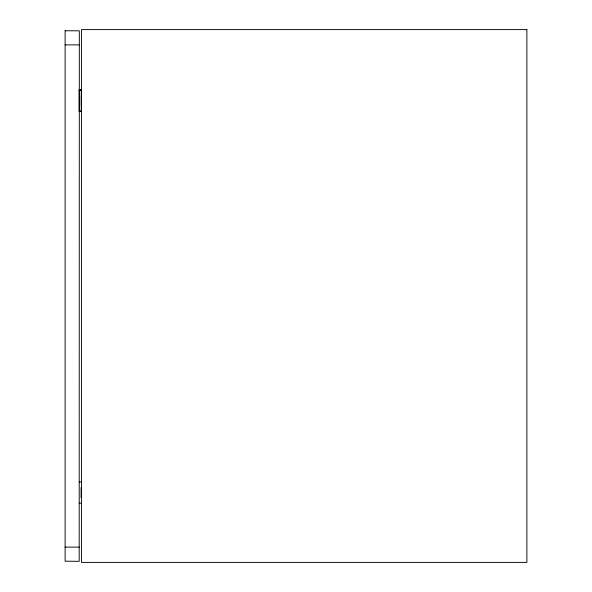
<?xml version="1.0" encoding="UTF-8"?>
<svg xmlns="http://www.w3.org/2000/svg" width="592" height="592" viewBox="0 0 592 592"><rect width="100%" height="100%" fill="white"/><g stroke="black" fill="none" stroke-linecap="round" stroke-linejoin="round"><path stroke-width="0.89" d="M65.127 44.874L79.328 44.874M79.158 89.977L81.259 89.977M79.158 90.265L81.259 90.265M81.348 95.682L81.348 105.428M79.158 111.133L81.259 111.133M79.298 481.918L81.4 481.999M81.4 488.311L81.126 487.697L81.126 497.443L81.4 496.836M79.298 503.148L81.4 503.23M65.127 547.126L79.328 547.126M65.127 30.769L65.12 561.194L79.187 561.334L79.328 30.806L65.127 30.769M526.88 29.6L81.459 29.6L81.459 562.4L526.88 562.4L526.88 29.6M81.259 89.903L79.158 89.903L79.158 111.215L81.259 111.215L81.259 89.903"/></g></svg>
